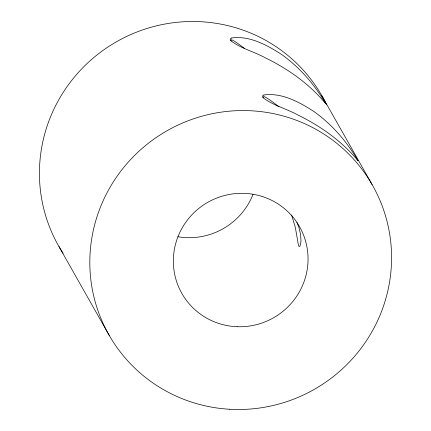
<?xml version="1.0" encoding="UTF-8"?>
<svg xmlns="http://www.w3.org/2000/svg" width="431" height="431" viewBox="0 0 431 431"><rect width="100%" height="100%" fill="white"/><g stroke="black" fill="none" stroke-linecap="round" stroke-linejoin="round"><path stroke-width="0.65" d="M321.693 95.466L372.088 184.538M58.912 246.462L109.307 335.533M296.911 222.412L298.904 227.336L300.633 234.604L300.973 240.778L300.649 243.924L299.787 246.419L298.872 246.29L298.107 243.445L295.397 227.708L291.625 214.999M326.089 103.715A151.534 148.803 -29.5 0 1 326.676 104.916M63.098 253.299A151.534 148.803 -29.5 0 1 116.133 41.963A151.534 148.803 -29.5 0 1 325.491 102.519M253.019 194.327A67.651 66.428 -29.5 0 1 177.928 236.738M231.285 40.961A57.011 3.583 41.4 0 1 244.512 48.477M263.724 97.702A57.011 3.577 41.4 0 1 278.959 106.796M231.63 37.96L230.224 38.979L230.316 40.32C240.8 48.655 254.592 51.698 266.207 58.298L266.891 58.605C289.185 69.671 309.894 84.492 325.782 103.758C314.565 84.492 299.593 67.198 281.324 54.295C266.762 44.916 249.517 35.493 231.63 37.96M263.885 94.965L262.479 95.984L262.571 97.325C273.055 105.66 286.841 108.704 298.457 115.303L299.141 115.61C321.434 126.676 342.144 141.497 358.032 160.763C346.815 141.497 331.843 124.203 313.579 111.3C299.012 101.921 281.766 92.498 263.885 94.965M229.766 409.261A151.534 148.803 -29.5 0 0 376.484 192.786A151.534 148.803 -29.5 0 0 115.842 178.057A151.534 148.803 -29.5 0 0 229.766 409.261M237.12 326.714A67.651 66.428 -29.5 0 0 300.736 228.866A67.651 66.428 -29.5 0 0 184.236 224.524A67.651 66.428 -29.5 0 0 237.12 326.714"/></g></svg>
